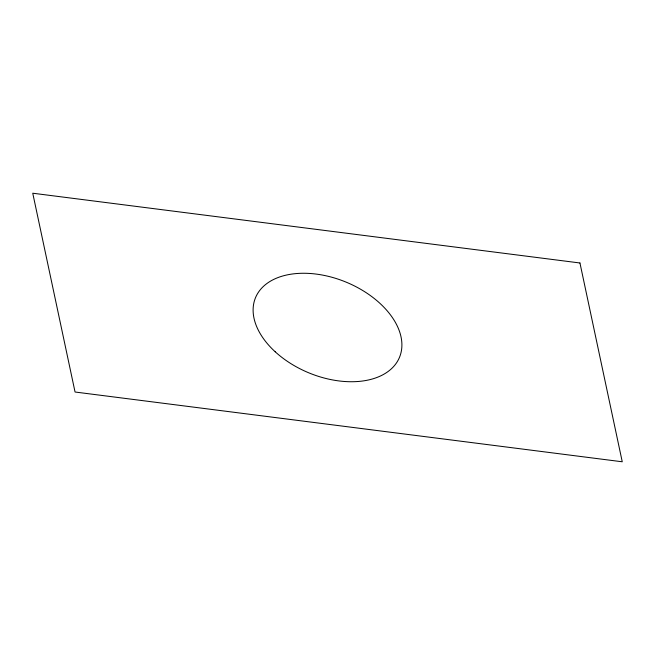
<?xml version="1.0" encoding="UTF-8"?>
<svg xmlns="http://www.w3.org/2000/svg" width="655" height="655" viewBox="0 0 655 655"><rect width="100%" height="100%" fill="white"/><g stroke="black" fill="none" stroke-linecap="round" stroke-linejoin="round"><path stroke-width="0.98" d="M579.945 262.982L32.75 193.217L75.055 392.017L622.25 461.783L579.945 262.982M275.215 351.792A77.929 49.043 22.5 0 0 399.485 357.352A77.929 49.043 22.5 0 0 307.801 273.356A77.929 49.043 22.5 0 0 275.215 351.792"/></g></svg>
